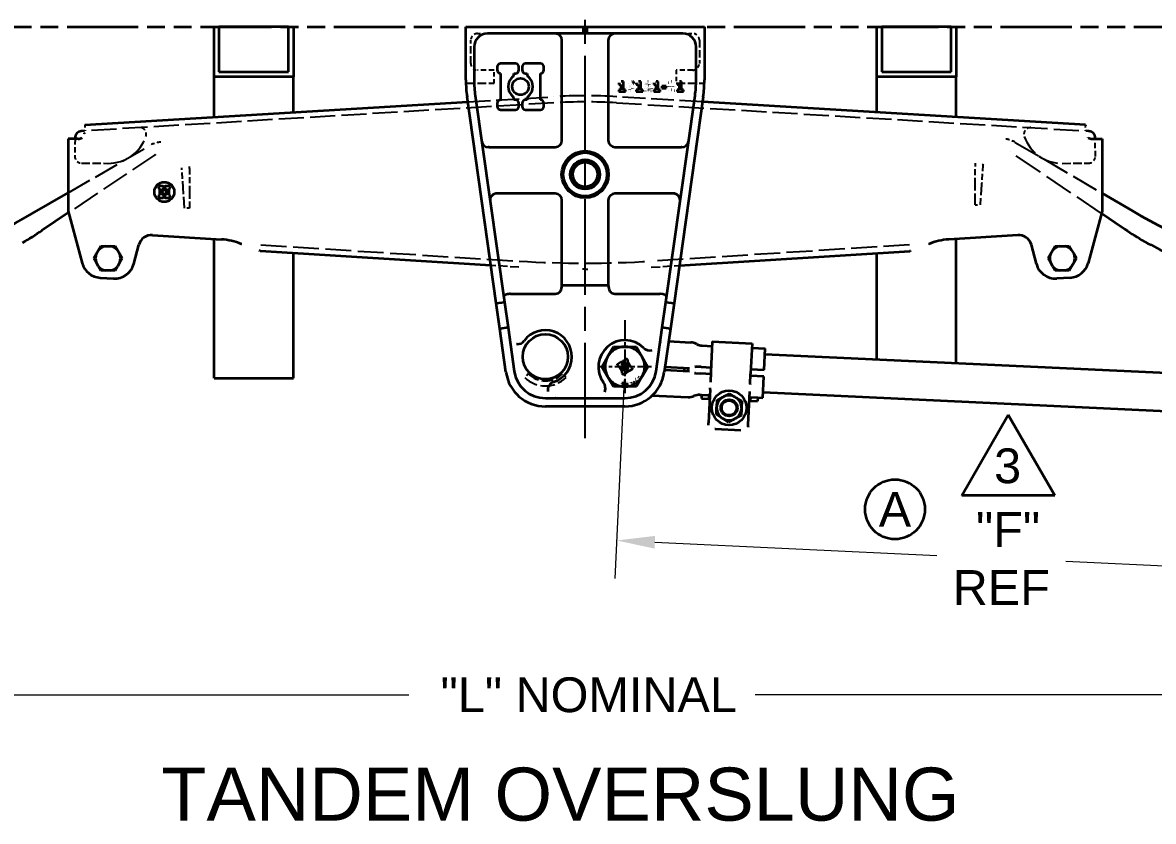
# Model space of a CAD drawing. Header units: inches. Extents: x 0 to 267, y 0 to 172.
# Drawn here: x 61.86 to 104.52, y 113.44 to 143.56 of the extents above; entities that cross this region are included whole.
import ezdxf
from ezdxf.enums import TextEntityAlignment as Align

# ---------------------------------------------------------------- set-up
doc = ezdxf.new("R2010")
doc.units = ezdxf.units.IN
doc.header["$LTSCALE"] = 8
doc.header["$MEASUREMENT"] = 0
for name, pattern in [('CHAIN', [0.7087, 0.4724, -0.0591, 0.1181, -0.0591]), ('DASHED', [0.2067, 0.1654, -0.0413]), ('DOUBLE_DASH_CHAIN', [1.2403, 0.6614, -0.0827, 0.1654, -0.0827, 0.1654, -0.0827])]:
    doc.linetypes.add(name, pattern=pattern)
for name, color, linetype, lineweight in [('Center Mark(Hutchens)', 7, 'Continuous', 25), ('Centerline(Hutchens)', 7, 'Continuous', 25), ('Dimensions(Hutchens)', 7, 'Continuous', 25), ('Hidden Edges(Hutchens)', 7, 'DASHED', 25), ('Phantom Lines(Hutchens)', 7, 'DOUBLE_DASH_CHAIN', 70), ('Sketch Geometry(Hutchens)', 7, 'Continuous', 35), ('Symbols(Hutchens)', 7, 'Continuous', 25), ('Visible Edges(Hutchens)', 7, 'Continuous', 35)]:
    doc.layers.add(name, color=color, linetype=linetype, lineweight=lineweight)
doc.styles.add('Hutchens .164', font='ARIAL.TTF')
doc.dimstyles.new('HUTCHENS STD DIM X.XX', dxfattribs={"dimscale": 8, "dimtxt": 0.164, "dimasz": 0.18, "dimexe": 0.18, "dimexo": 0.0625, "dimgap": 0.09, "dimtad": 0, "dimtih": 1, "dimtoh": 1, "dimrnd": 1e-08, "dimzin": 4, "dimdsep": 46, "dimtxsty": 'Hutchens .164', "dimcen": 0.09, "dimclrd": 211, "dimclre": 211, "dimclrt": 7, "dimadec": 0, "dimazin": 1, "dimtfac": 0.762195, "dimtofl": 0, "dimtmove": 0, "dimatfit": 3, "dimfxl": 0, "dimtolj": 1, "dimtzin": 0, "dimlwd": 9, "dimlwe": 9, "dimarcsym": 0})

# ---------------------------------------------------------------- blocks, each defined once
blk = doc.blocks.new('*D31')
at = {"layer": 'Defpoints', "color": 0, "linetype": 'Continuous'}
for p in [(46.953, 127.498), (118.955, 127.529), (118.955, 118.203)]:
    blk.add_point(p, dxfattribs=at)
at = {"layer": 'Dimensions(Hutchens)', "color": 211, "linetype": 'Continuous', "lineweight": 9}
for p, q in [((46.953, 126.998), (46.953, 116.763)), ((118.955, 127.029), (118.955, 116.763)), ((48.393, 118.203), (76.43, 118.203)), ((117.515, 118.203), (89.494, 118.203))]:
    blk.add_line(p, q, dxfattribs=at)
at = {"layer": 'Dimensions(Hutchens)', "color": 211, "linetype": 'Continuous'}
for points in [[(48.393, 118.443), (48.393, 117.963), (46.953, 118.203)], [(117.515, 118.443), (117.515, 117.963), (118.955, 118.203)]]:
    blk.add_solid(points, dxfattribs=at)
at = {"layer": 'Dimensions(Hutchens)', "color": 7, "linetype": 'Continuous', "lineweight": 9, "insert": (82.962, 118.203), "char_height": 1.312, "attachment_point": 5, "style": 'Hutchens .164'}
blk.add_mtext('\\A1; "L" NOMINAL', dxfattribs=at)
blk = doc.blocks.new('*D38')
at = {"layer": 'Defpoints', "color": 0, "linetype": 'Continuous'}
for p in [(21.518, 161.53), (144.518, 137.21), (21.518, 134.477)]:
    blk.add_point(p, dxfattribs=at)
at = {"layer": 'Dimensions(Hutchens)', "color": 211, "linetype": 'Continuous', "lineweight": 9}
for p, q in [((21.518, 134.977), (21.518, 162.97)), ((144.518, 137.71), (144.518, 162.97)), ((22.958, 161.53), (72.734, 161.53)), ((143.078, 161.53), (93.302, 161.53))]:
    blk.add_line(p, q, dxfattribs=at)
at = {"layer": 'Dimensions(Hutchens)', "color": 211, "linetype": 'Continuous'}
for points in [[(22.958, 161.77), (22.958, 161.29), (21.518, 161.53)], [(143.078, 161.77), (143.078, 161.29), (144.518, 161.53)]]:
    blk.add_solid(points, dxfattribs=at)
at = {"layer": 'Dimensions(Hutchens)', "color": 7, "linetype": 'Continuous', "lineweight": 9, "insert": (83.018, 161.53), "char_height": 1.312, "attachment_point": 5, "style": 'Hutchens .164'}
blk.add_mtext('\\A1; "D" REC CLEARANCE', dxfattribs=at)
blk = doc.blocks.new('*D39')
at = {"layer": 'Defpoints', "color": 0, "linetype": 'Continuous'}
for p in [(84.581, 130.584), (113.596, 129.226), (113.289, 122.672)]:
    blk.add_point(p, dxfattribs=at)
at = {"layer": 'Dimensions(Hutchens)', "color": 211, "linetype": 'Continuous', "lineweight": 9}
for p, q in [((84.557, 130.085), (84.206, 122.592)), ((113.572, 128.726), (113.221, 121.234)), ((85.712, 123.963), (96.343, 123.465)), ((111.85, 122.739), (101.22, 123.237))]:
    blk.add_line(p, q, dxfattribs=at)
at = {"layer": 'Dimensions(Hutchens)', "color": 211, "linetype": 'Continuous'}
for points in [[(85.723, 124.203), (85.701, 123.723), (84.274, 124.031)], [(111.862, 122.979), (111.839, 122.5), (113.289, 122.672)]]:
    blk.add_solid(points, dxfattribs=at)
at = {"layer": 'Dimensions(Hutchens)', "color": 7, "linetype": 'Continuous', "lineweight": 9, "insert": (98.781, 123.351), "char_height": 1.312, "attachment_point": 5, "style": 'Hutchens .164'}
blk.add_mtext('\\A1; "F"\\PREF', dxfattribs=at)
blk = doc.blocks.new('FLAG')
at = {"layer": 'Sketch Geometry(Hutchens)'}
for p, q in [((-0.22, -0.1905), (0, 0.1905)), ((0, 0.1905), (0.22, -0.1905)), ((0.22, -0.1905), (-0.22, -0.1905))]:
    blk.add_line(p, q, dxfattribs=at)
at = {"layer": 'Symbols(Hutchens)', "color": 7, "style": 'Hutchens .164'}
blk.add_attdef('NO:', text='', height=0.164, dxfattribs=at).set_placement((-0.0034, -0.0497), align=Align.MIDDLE_CENTER)
blk = doc.blocks.new('REV FLAG')
at = {"layer": 'Sketch Geometry(Hutchens)'}
blk.add_circle((0, 0), 0.1409, dxfattribs=at)
at = {"layer": 'Symbols(Hutchens)', "color": 7, "style": 'Hutchens .164'}
blk.add_attdef('NO:', text='', height=0.164, dxfattribs=at).set_placement((0, 0), align=Align.MIDDLE_CENTER)

msp = doc.modelspace()

# ---------------------------------------------------------------- linework, layer by layer
at = {"layer": 'Center Mark(Hutchens)', "linetype": 'CHAIN', "ltscale": 0.190971}
msp.add_line((84.5806, 132.3359), (84.5806, 129.5843), dxfattribs=at)
at = {"layer": 'Center Mark(Hutchens)', "linetype": 'CHAIN', "ltscale": 0.138781}
msp.add_line((85.5806, 130.5843), (83.5806, 130.5843), dxfattribs=at)
at = {"layer": 'Centerline(Hutchens)', "linetype": 'CHAIN', "ltscale": 0.954115}
msp.add_line((83.0806, 127.8824), (83.0806, 144.9379), dxfattribs=at)
at = {"layer": 'Hidden Edges(Hutchens)', "ltscale": 0.089183}
for p, q in [((79.0181, 143.1468), (79.3931, 143.1468)), ((86.7681, 143.1468), (87.1431, 143.1468))]:
    msp.add_line(p, q, dxfattribs=at)
at = {"layer": 'Hidden Edges(Hutchens)', "ltscale": 0.208226}
for p, q in [((78.7681, 142.0218), (78.7681, 142.8968)), ((87.3931, 142.8968), (87.3931, 142.0218))]:
    msp.add_line(p, q, dxfattribs=at)
at = {"layer": 'Hidden Edges(Hutchens)', "ltscale": 0.148704}
for p, q in [((79.6431, 141.7718), (79.0181, 141.7718)), ((87.1431, 141.7718), (86.5181, 141.7718))]:
    msp.add_line(p, q, dxfattribs=at)
at = {"layer": 'Hidden Edges(Hutchens)', "ltscale": 0.118944}
for p, q in [((79.6431, 141.2718), (79.6431, 141.7718)), ((86.5181, 141.7718), (86.5181, 141.2718))]:
    msp.add_line(p, q, dxfattribs=at)
at = {"layer": 'Hidden Edges(Hutchens)', "ltscale": 0.252454}
for p, q in [((78.5824, 141.2718), (79.6431, 141.2718)), ((86.5181, 141.2718), (87.5789, 141.2718))]:
    msp.add_line(p, q, dxfattribs=at)
at = {"layer": 'Hidden Edges(Hutchens)', "ltscale": 0.714075}
for p, q in [((81.8998, 140.5358), (64.2195, 139.4777)), ((84.2615, 140.5358), (101.9418, 139.4777))]:
    msp.add_line(p, q, dxfattribs=at)
at = {"layer": 'Hidden Edges(Hutchens)', "ltscale": 0.653009}
for p, q in [((78.6522, 140.5738), (81.8859, 140.7673)), ((87.509, 140.5738), (84.2753, 140.7673))]:
    msp.add_line(p, q, dxfattribs=at)
at = {"layer": 'Hidden Edges(Hutchens)', "ltscale": 0.055136}
for p, q in [((64.2056, 139.7093), (64.2195, 139.4777)), ((101.9556, 139.7093), (101.9418, 139.4777))]:
    msp.add_line(p, q, dxfattribs=at)
at = {"layer": 'Hidden Edges(Hutchens)', "ltscale": 0.15683}
for p, q in [((63.8372, 139.1743), (63.8306, 138.5152)), ((102.3306, 138.5152), (102.324, 139.1743))]:
    msp.add_line(p, q, dxfattribs=at)
at = {"layer": 'Hidden Edges(Hutchens)', "ltscale": 0.715708}
msp.add_line((63.5806, 137.144), (66.6535, 138.9226), dxfattribs=at)
at = {"layer": 'Hidden Edges(Hutchens)', "ltscale": 0.83662}
msp.add_line((102.5568, 136.3667), (99.1167, 138.6886), dxfattribs=at)
at = {"layer": 'Hidden Edges(Hutchens)', "ltscale": 0.764374}
msp.add_line((99.3076, 139.0447), (102.5806, 137.13), dxfattribs=at)
at = {"layer": 'Hidden Edges(Hutchens)', "ltscale": 0.795738}
msp.add_line((66.8787, 138.5897), (63.5965, 136.3964), dxfattribs=at)
at = {"layer": 'Hidden Edges(Hutchens)', "ltscale": 0.237987}
for p, q in [((64.0781, 138.2627), (65.0781, 138.2527)), ((101.0832, 138.2527), (102.0831, 138.2627))]:
    msp.add_line(p, q, dxfattribs=at)
at = {"layer": 'Hidden Edges(Hutchens)', "ltscale": 0.008714}
msp.add_line((66.8586, 138.5992), (66.8428, 138.5657), dxfattribs=at)
at = {"layer": 'Hidden Edges(Hutchens)'}
for p, q in [((67.8675, 138.0604), (67.8675, 138.0604)), ((98.0897, 138.1881), (98.0897, 138.1881)), ((83.0806, 134.2562), (83.081, 134.2562))]:
    msp.add_line(p, q, dxfattribs=at)
at = {"layer": 'Hidden Edges(Hutchens)', "ltscale": 0.174961}
for p, q in [((67.9171, 137.3442), (67.8675, 138.0604)), ((98.0897, 138.1881), (98.0368, 137.4721))]:
    msp.add_line(p, q, dxfattribs=at)
at = {"layer": 'Hidden Edges(Hutchens)', "ltscale": 0.174616}
for p, q in [((68.1545, 138.0617), (68.1577, 137.3453)), ((97.7961, 137.4743), (97.8027, 138.1908))]:
    msp.add_line(p, q, dxfattribs=at)
at = {"layer": 'Hidden Edges(Hutchens)', "ltscale": 0.321944}
for p, q in [((97.7889, 136.6908), (97.7961, 137.4743)), ((68.1577, 137.3453), (68.1613, 136.5618))]:
    msp.add_line(p, q, dxfattribs=at)
at = {"layer": 'Hidden Edges(Hutchens)', "ltscale": 0.322228}
for p, q in [((98.0368, 137.4721), (97.9789, 136.6891)), ((67.9713, 136.5609), (67.9171, 137.3442))]:
    msp.add_line(p, q, dxfattribs=at)
at = {"layer": 'Hidden Edges(Hutchens)', "ltscale": 0.045137}
for p, q in [((68.1613, 136.5618), (67.9713, 136.5609)), ((97.7889, 136.6908), (97.9789, 136.6891))]:
    msp.add_line(p, q, dxfattribs=at)
at = {"layer": 'Hidden Edges(Hutchens)', "ltscale": 0.738648}
for p, q in [((70.845, 135.1752), (80.5974, 134.5657)), ((95.3162, 135.1752), (85.5638, 134.5657))]:
    msp.add_line(p, q, dxfattribs=at)
at = {"layer": 'Hidden Edges(Hutchens)', "ltscale": 0.252094}
for p, q in [((80.5829, 134.3342), (79.5258, 134.4002)), ((85.5783, 134.3342), (86.6355, 134.4002))]:
    msp.add_line(p, q, dxfattribs=at)
at = {"layer": 'Hidden Edges(Hutchens)', "ltscale": 0.044541}
for p, q in [((80.9343, 130.313), (80.8017, 130.1804)), ((82.3595, 130.1804), (82.227, 130.313))]:
    msp.add_line(p, q, dxfattribs=at)
at = {"layer": 'Hidden Edges(Hutchens)', "ltscale": 0.002983, "flags": 128}
msp.add_lwpolyline([(101.9418, 139.4777), (101.9418, 139.4777)], dxfattribs=at)
at = {"layer": 'Hidden Edges(Hutchens)', "ltscale": 0.401905, "flags": 128}
for points in [[(97.8027, 138.1908), (97.8057, 138.2593)], [(68.1545, 138.0617), (68.1518, 138.1303)]]:
    msp.add_lwpolyline(points, dxfattribs=at)
at = {"layer": 'Hidden Edges(Hutchens)', "ltscale": 0.31875, "flags": 128}
msp.add_lwpolyline([(98.0897, 138.1881), (98.1059, 138.2391)], dxfattribs=at)
at = {"layer": 'Hidden Edges(Hutchens)', "ltscale": 0.331717, "flags": 128}
msp.add_lwpolyline([(67.8675, 138.0604), (67.864, 138.0899)], dxfattribs=at)
at = {"layer": 'Hidden Edges(Hutchens)', "ltscale": 0.187933, "flags": 128}
for points in [[(70.1154, 135.2053), (70.1296, 135.1993)], [(96.0459, 135.2053), (96.0317, 135.1993)]]:
    msp.add_lwpolyline(points, dxfattribs=at)
at = {"layer": 'Hidden Edges(Hutchens)', "ltscale": 0.755715, "flags": 128}
msp.add_lwpolyline([(83.0806, 134.2562), (82.9766, 134.2563)], dxfattribs=at)
at = {"layer": 'Hidden Edges(Hutchens)', "ltscale": 0.755592, "flags": 128}
msp.add_lwpolyline([(83.081, 134.2562), (83.1852, 134.2563)], dxfattribs=at)
at = {"layer": 'Hidden Edges(Hutchens)', "ltscale": 0.093397}
for centre, start, end in [((79.0181, 142.8968), 90, 180), ((87.1431, 142.8968), 0, 90), ((79.0181, 142.0218), 180, 270), ((87.1431, 142.0218), 270, 0), ((64.0806, 138.5127), 179.42465, 269.42465), ((102.0806, 138.5127), 270.57535, 0.57535)]:
    msp.add_arc(centre, 0.25, start, end, dxfattribs=at)
at = {"layer": 'Hidden Edges(Hutchens)', "ltscale": 0.722924}
msp.add_arc((83.0806, 120.8031), 20, 86.57535, 93.42465, dxfattribs=at)
at = {"layer": 'Hidden Edges(Hutchens)', "ltscale": 0.714538}
msp.add_arc((83.0806, 120.8031), 19.768, 86.57535, 93.42465, dxfattribs=at)
at = {"layer": 'Hidden Edges(Hutchens)', "ltscale": 0.116454}
for centre, start, end in [((66.2766, 139.3504), 341.22977, 93.42465), ((99.8846, 139.3504), 86.57535, 198.77023)]:
    msp.add_arc(centre, 0.25, start, end, dxfattribs=at)
at = {"layer": 'Hidden Edges(Hutchens)', "ltscale": 0.568412}
for centre, start, end in [((65.0931, 139.7526), 269.42465, 341.22977), ((101.0681, 139.7526), 198.77023, 270.57535)]:
    msp.add_arc(centre, 1.5, start, end, dxfattribs=at)
at = {"layer": 'Hidden Edges(Hutchens)', "ltscale": 0.105451}
for centre, start, end in [((98.8027, 138.1815), 59.6708, 85.07164), ((67.1545, 138.0571), 94.66328, 120.06412)]:
    msp.add_arc(centre, 1, start, end, dxfattribs=at)
at = {"layer": 'Hidden Edges(Hutchens)', "ltscale": 0.751337}
msp.add_arc((83.0806, 174.2971), 39.8089, 266.42367, 273.57633, dxfattribs=at)
at = {"layer": 'Hidden Edges(Hutchens)', "ltscale": 0.411869}
msp.add_arc((81.5806, 130.9593), 1.1016, 225, 315, dxfattribs=at)
at = {"layer": 'Hidden Edges(Hutchens)', "ltscale": 0.341747}
msp.add_arc((81.5806, 130.9593), 0.9141, 225, 315, dxfattribs=at)
at = {"layer": 'Phantom Lines(Hutchens)', "lineweight": 35, "ltscale": 0.506977}
msp.add_line((18.2685, 143.3968), (149.0596, 143.3968), dxfattribs=at)
at = {"layer": 'Visible Edges(Hutchens)'}
for p, q in [((69.0806, 143.3968), (69.2681, 143.3968)), ((69.0806, 141.5218), (69.0806, 143.3968)), ((69.2681, 143.3968), (69.2681, 141.7093)), ((71.8931, 143.3968), (69.2681, 143.3968)), ((71.8931, 141.7093), (71.8931, 143.3968)), ((71.8931, 143.3968), (72.0806, 143.3968)), ((72.0806, 143.3968), (72.0806, 141.5218)), ((78.5806, 143.3968), (83.0181, 143.3968)), ((78.5806, 141.3968), (78.5806, 143.3968)), ((83.0181, 143.1468), (83.0181, 143.3968)), ((83.0181, 143.3968), (83.1431, 143.3968)), ((83.0806, 143.3343), (83.0181, 143.3968)), ((83.1431, 143.3968), (83.0806, 143.3343)), ((83.0806, 143.3343), (83.0806, 143.1468)), ((83.1431, 143.3968), (87.5806, 143.3968)), ((83.1431, 143.3968), (83.1431, 143.1468)), ((87.5806, 143.3968), (87.5806, 141.3968)), ((94.0806, 143.3968), (94.2681, 143.3968)), ((94.0806, 141.5218), (94.0806, 143.3968)), ((94.2681, 143.3968), (94.2681, 141.7093)), ((96.8931, 143.3968), (94.2681, 143.3968)), ((96.8931, 141.7093), (96.8931, 143.3968)), ((96.8931, 143.3968), (97.0806, 143.3968)), ((97.0806, 143.3968), (97.0806, 141.5218)), ((83.0181, 143.1468), (79.3931, 143.1468)), ((83.0806, 143.1468), (83.0181, 143.1468)), ((83.1431, 143.1468), (83.0806, 143.1468)), ((86.7681, 143.1468), (83.1431, 143.1468)), ((78.8931, 142.6468), (78.8931, 141.3968)), ((82.2056, 139.1156), (82.2056, 142.8968)), ((83.9556, 142.8968), (83.9556, 139.1156)), ((87.2681, 141.3968), (87.2681, 142.6468)), ((69.2681, 141.7093), (71.8931, 141.7093)), ((79.7681, 141.8968), (79.7681, 141.7718)), ((80.4556, 142.0218), (79.8931, 142.0218)), ((79.8931, 141.6468), (79.8931, 140.6468)), ((80.3931, 141.6071), (80.3931, 141.6468)), ((80.3931, 141.6468), (80.4556, 141.6468)), ((80.5806, 141.7718), (80.5806, 141.8968)), ((80.7056, 141.8968), (80.7056, 141.7718)), ((81.3931, 142.0218), (80.8306, 142.0218)), ((80.8306, 141.6468), (80.8931, 141.6468)), ((80.8931, 141.6468), (80.8931, 141.6071)), ((81.3931, 140.6468), (81.3931, 141.6468)), ((81.5181, 141.7718), (81.5181, 141.8968)), ((94.2681, 141.7093), (96.8931, 141.7093)), ((72.0806, 141.5218), (69.0806, 141.5218)), ((69.0806, 140.001), (69.0806, 141.5218)), ((72.0806, 140.1806), (72.0806, 141.5218)), ((84.3534, 141.2843), (84.3534, 141.2232)), ((84.3534, 141.2232), (84.4324, 141.2232)), ((84.4324, 141.2232), (84.4324, 141.0248)), ((84.5238, 141.3354), (84.4418, 141.3354)), ((84.5238, 141.0248), (84.5238, 141.3354)), ((84.9058, 141.2615), (84.9125, 141.2615)), ((84.9125, 141.2615), (84.9125, 141.3351)), ((85.0104, 141.2843), (85.0104, 141.2232)), ((85.0104, 141.2232), (85.0894, 141.2232)), ((85.0894, 141.2232), (85.0894, 141.0248)), ((85.1808, 141.3354), (85.0988, 141.3354)), ((85.1808, 141.0248), (85.1808, 141.3354)), ((85.6674, 141.2843), (85.6674, 141.2232)), ((85.6674, 141.2232), (85.7464, 141.2232)), ((85.7464, 141.2232), (85.7464, 141.0248)), ((85.8379, 141.3354), (85.7558, 141.3354)), ((85.8379, 141.0248), (85.8379, 141.3354)), ((86.5468, 141.2843), (86.5468, 141.2232)), ((86.5468, 141.2232), (86.6258, 141.2232)), ((86.6258, 141.2232), (86.6258, 141.0248)), ((86.7173, 141.3354), (86.6353, 141.3354)), ((86.7173, 141.0248), (86.7173, 141.3354)), ((97.0806, 141.5218), (94.0806, 141.5218)), ((94.0806, 140.1806), (94.0806, 141.5218)), ((97.0806, 140.001), (97.0806, 141.5218)), ((78.9344, 140.8102), (80.037, 133.0177)), ((84.3534, 141.0248), (84.3534, 140.9595)), ((84.4324, 141.0248), (84.3534, 141.0248)), ((84.3534, 140.9595), (84.601, 140.9595)), ((84.601, 141.0248), (84.5238, 141.0248)), ((84.601, 140.9595), (84.601, 141.0248)), ((85.0104, 141.0248), (85.0104, 140.9595)), ((85.0894, 141.0248), (85.0104, 141.0248)), ((85.0104, 140.9595), (85.258, 140.9595)), ((85.258, 141.0248), (85.1808, 141.0248)), ((85.258, 140.9595), (85.258, 141.0248)), ((85.3747, 141.1515), (85.3747, 141.15)), ((85.5297, 141.1625), (85.5297, 141.1637)), ((85.6674, 141.0248), (85.6674, 140.9595)), ((85.7464, 141.0248), (85.6674, 141.0248)), ((85.6674, 140.9595), (85.915, 140.9595)), ((85.915, 141.0248), (85.8379, 141.0248)), ((85.915, 140.9595), (85.915, 141.0248)), ((85.9743, 141.16), (85.9743, 141.0901)), ((86.1411, 141.16), (85.9743, 141.16)), ((85.9743, 141.0901), (86.1411, 141.0901)), ((86.1243, 133.0177), (87.2268, 140.8102)), ((86.1411, 141.0901), (86.1411, 141.16)), ((86.5468, 141.0248), (86.5468, 140.9595)), ((86.6258, 141.0248), (86.5468, 141.0248)), ((86.5468, 140.9595), (86.7945, 140.9595)), ((86.7945, 141.0248), (86.7173, 141.0248)), ((86.7945, 140.9595), (86.7945, 141.0248)), ((64.2056, 139.7093), (78.6522, 140.5738)), ((79.7276, 132.9739), (78.625, 140.7664)), ((79.7681, 140.5218), (79.7681, 140.3968)), ((80.3931, 140.6468), (80.3931, 140.6865)), ((80.4556, 140.6468), (80.3931, 140.6468)), ((80.5806, 140.3968), (80.5806, 140.5218)), ((80.7056, 140.5218), (80.7056, 140.3968)), ((80.8931, 140.6468), (80.8306, 140.6468)), ((80.8931, 140.6865), (80.8931, 140.6468)), ((81.5181, 140.3968), (81.5181, 140.5218)), ((87.5362, 140.7664), (86.4337, 132.9739)), ((101.9556, 139.7093), (87.509, 140.5738)), ((79.8931, 140.2718), (80.4556, 140.2718)), ((80.8306, 140.2718), (81.3931, 140.2718)), ((63.9556, 139.1743), (63.5806, 139.1743)), ((63.5806, 139.1743), (63.5806, 136.4558)), ((63.8377, 139.2219), (63.8372, 139.1743)), ((64.1971, 139.4764), (64.0728, 139.4689)), ((102.0885, 139.4689), (101.9641, 139.4764)), ((102.2056, 139.1743), (102.5806, 139.1743)), ((102.324, 139.1743), (102.3235, 139.2219)), ((102.5806, 139.1743), (102.5806, 136.4558)), ((79.4621, 138.8656), (79.4267, 138.8656)), ((79.4621, 138.8656), (81.9556, 138.8656)), ((84.2056, 138.8656), (86.6992, 138.8656)), ((86.7346, 138.8656), (86.6992, 138.8656)), ((66.9869, 137.3618), (66.9869, 137.3306)), ((67.1588, 137.3931), (67.0181, 137.3931)), ((67.19, 137.3306), (67.19, 137.3618)), ((67.2213, 137.3618), (67.2213, 137.3306)), ((67.3931, 137.3931), (67.2525, 137.3931)), ((67.4244, 137.3306), (67.4244, 137.3618)), ((62.2222, 136.3578), (63.5806, 137.144)), ((66.9869, 137.0181), (66.9869, 136.9868)), ((67.0181, 137.2993), (67.0228, 137.2993)), ((67.0228, 137.0493), (67.0181, 137.0493)), ((67.0181, 136.9556), (67.1588, 136.9556)), ((67.0228, 137.2993), (67.0228, 137.0493)), ((67.1478, 137.2993), (67.1588, 137.2993)), ((67.1478, 137.2928), (67.1478, 137.2993)), ((67.1478, 137.0493), (67.1478, 137.0558)), ((67.1588, 137.0493), (67.1478, 137.0493)), ((67.19, 136.9868), (67.19, 137.0181)), ((67.2213, 137.0181), (67.2213, 136.9868)), ((67.2525, 137.2993), (67.2634, 137.2993)), ((67.2634, 137.0493), (67.2525, 137.0493)), ((67.2525, 136.9556), (67.3931, 136.9556)), ((67.2634, 137.2993), (67.2634, 137.2928)), ((67.2634, 137.0558), (67.2634, 137.0493)), ((67.3884, 137.0493), (67.3884, 137.2993)), ((67.3884, 137.2993), (67.3931, 137.2993)), ((67.3931, 137.0493), (67.3884, 137.0493)), ((67.4244, 136.9868), (67.4244, 137.0181)), ((81.9556, 137.1156), (79.745, 137.1156)), ((86.4162, 137.1156), (84.2056, 137.1156)), ((102.5806, 137.13), (103.727, 136.4593)), ((82.2056, 133.6531), (82.2056, 136.8656)), ((83.9556, 136.8656), (83.9556, 133.6531)), ((63.5965, 136.3964), (62.5894, 135.7234)), ((63.5806, 136.4558), (64.1062, 134.4944)), ((102.5806, 136.4558), (102.0551, 134.4944)), ((103.3569, 135.8267), (102.5568, 136.3667)), ((66.7606, 135.5487), (69.3616, 135.3862)), ((69.0806, 130.1468), (69.0806, 135.4037)), ((99.4006, 135.5487), (96.7996, 135.3862)), ((97.0806, 130.7198), (97.0806, 135.4037)), ((64.5483, 134.6743), (64.6356, 134.8255)), ((64.6356, 134.8255), (64.7272, 134.9841)), ((64.7272, 134.9841), (64.8145, 135.1353)), ((64.8145, 135.1353), (64.9891, 135.1353)), ((64.9891, 135.1353), (65.1722, 135.1353)), ((65.1722, 135.1353), (65.3468, 135.1353)), ((65.3468, 135.1353), (65.4341, 134.9841)), ((65.4341, 134.9841), (65.5256, 134.8255)), ((65.5256, 134.8255), (65.6129, 134.6743)), ((66.0551, 134.4648), (66.2465, 135.1791)), ((70.8152, 134.9503), (70.814, 134.9508)), ((79.5258, 134.4002), (70.8305, 134.9437)), ((72.0806, 130.1468), (72.0806, 134.8656)), ((86.6355, 134.4002), (95.3307, 134.9437)), ((94.0806, 130.8603), (94.0806, 134.8656)), ((95.3461, 134.9503), (95.3472, 134.9508)), ((100.1062, 134.4648), (99.9148, 135.1791)), ((100.5483, 134.6743), (100.6356, 134.8255)), ((100.6356, 134.8255), (100.7272, 134.9841)), ((100.7272, 134.9841), (100.8145, 135.1353)), ((100.8145, 135.1353), (100.9891, 135.1353)), ((100.9891, 135.1353), (101.1722, 135.1353)), ((101.1722, 135.1353), (101.3468, 135.1353)), ((101.3468, 135.1353), (101.4341, 134.9841)), ((101.4341, 134.9841), (101.5256, 134.8255)), ((101.5256, 134.8255), (101.6129, 134.6743)), ((64.6356, 134.5231), (64.5483, 134.6743)), ((64.7272, 134.3645), (64.6356, 134.5231)), ((65.5256, 134.5231), (65.4341, 134.3645)), ((65.6129, 134.6743), (65.5256, 134.5231)), ((100.6356, 134.5231), (100.5483, 134.6743)), ((100.7272, 134.3645), (100.6356, 134.5231)), ((101.5256, 134.5231), (101.4341, 134.3645)), ((101.6129, 134.6743), (101.5256, 134.5231)), ((64.8145, 134.2133), (64.7272, 134.3645)), ((64.9891, 134.2133), (64.8145, 134.2133)), ((65.1722, 134.2133), (64.9891, 134.2133)), ((65.3468, 134.2133), (65.1722, 134.2133)), ((65.4341, 134.3645), (65.3468, 134.2133)), ((100.8145, 134.2133), (100.7272, 134.3645)), ((100.9891, 134.2133), (100.8145, 134.2133)), ((101.1722, 134.2133), (100.9891, 134.2133)), ((101.3468, 134.2133), (101.1722, 134.2133)), ((101.4341, 134.3645), (101.3468, 134.2133)), ((64.7864, 133.9398), (65.2864, 133.9103)), ((82.2056, 133.6531), (83.9556, 133.6531)), ((101.3749, 133.9398), (100.8749, 133.9103)), ((80.2626, 133.3343), (81.9556, 133.3343)), ((84.2056, 133.3343), (85.8986, 133.3343)), ((79.7276, 132.9739), (80.037, 133.0177)), ((79.8629, 132.0176), (79.7276, 132.9739)), ((80.037, 133.0177), (80.1723, 132.0614)), ((85.989, 132.0614), (86.1243, 133.0177)), ((86.1243, 133.0177), (86.4337, 132.9739)), ((86.4337, 132.9739), (86.2984, 132.0176)), ((80.1723, 132.0614), (79.8629, 132.0176)), ((80.0954, 130.3742), (79.8629, 132.0176)), ((80.1723, 132.0614), (80.4048, 130.4179)), ((85.7564, 130.4179), (85.989, 132.0614)), ((86.2984, 132.0176), (85.989, 132.0614)), ((86.2984, 132.0176), (86.0658, 130.3742)), ((86.231, 131.5412), (87.0638, 131.5022)), ((87.2911, 131.4358), (87.2727, 131.4455)), ((87.8787, 131.5346), (87.8252, 130.3918)), ((87.8787, 131.5346), (89.377, 131.4644)), ((89.377, 131.4644), (89.3235, 130.3216)), ((83.9311, 130.9593), (84.1476, 131.3343)), ((84.1476, 131.3343), (84.5806, 131.3343)), ((84.5806, 131.3343), (85.0136, 131.3343)), ((85.0136, 131.3343), (85.2301, 130.9593)), ((87.5, 131.3791), (87.8706, 131.3618)), ((89.3689, 131.2916), (89.8684, 131.2682)), ((89.8307, 130.4636), (89.8684, 131.2682)), ((89.8586, 131.058), (108.3851, 130.1905)), ((83.7146, 130.5843), (83.9311, 130.9593)), ((83.9311, 130.2093), (83.7146, 130.5843)), ((84.2974, 130.6373), (84.3127, 130.6109)), ((84.4307, 130.7503), (84.3089, 130.68)), ((84.3554, 130.5995), (84.3595, 130.6018)), ((84.3595, 130.6018), (84.4852, 130.384)), ((84.4677, 130.6643), (84.4772, 130.6698)), ((84.4797, 130.6436), (84.4677, 130.6643)), ((84.4886, 130.7125), (84.4733, 130.7389)), ((84.5004, 130.7545), (84.5157, 130.7281)), ((84.6336, 130.8675), (84.5118, 130.7972)), ((84.5583, 130.7166), (84.5678, 130.7221)), ((84.5678, 130.7221), (84.5798, 130.7013)), ((84.676, 130.7846), (84.6801, 130.787)), ((84.8018, 130.5668), (84.676, 130.7846)), ((84.6916, 130.8296), (84.6763, 130.8561)), ((84.8059, 130.5692), (84.8018, 130.5668)), ((84.8638, 130.5313), (84.8486, 130.5577)), ((85.2301, 130.9593), (85.4467, 130.5843)), ((85.4467, 130.5843), (85.2301, 130.2093)), ((86.0944, 130.576), (87.0184, 130.5327)), ((86.8252, 130.4166), (86.8311, 130.5415)), ((86.9559, 130.5357), (86.9501, 130.4108)), ((87.2324, 130.5853), (87.2238, 130.5857)), ((87.2324, 130.5853), (87.2512, 130.5844)), ((87.4623, 130.5745), (87.2512, 130.5844)), ((87.4623, 130.5745), (87.8329, 130.5572)), ((69.0806, 130.1468), (72.0806, 130.1468)), ((84.1476, 129.8343), (83.9311, 130.2093)), ((84.4697, 130.339), (84.4849, 130.3126)), ((84.4852, 130.384), (84.4811, 130.3817)), ((84.5276, 130.3011), (84.6494, 130.3714)), ((84.5935, 130.4465), (84.5815, 130.4673)), ((84.6029, 130.452), (84.5935, 130.4465)), ((84.6608, 130.4141), (84.6456, 130.4405)), ((84.6727, 130.4562), (84.6879, 130.4297)), ((84.6815, 130.5251), (84.6935, 130.5043)), ((84.6935, 130.5043), (84.6841, 130.4988)), ((84.7306, 130.4183), (84.8524, 130.4886)), ((85.2301, 130.2093), (85.0136, 129.8343)), ((85.0752, 130.1967), (85.0883, 130.1857)), ((85.0883, 130.1857), (85.0889, 130.1864)), ((85.1489, 130.1316), (85.1619, 130.1206)), ((85.1988, 130.1863), (85.161, 130.1411)), ((85.1619, 130.1206), (85.2095, 130.1773)), ((85.2095, 130.1773), (85.1988, 130.1863)), ((87.0125, 130.4079), (86.0768, 130.4517)), ((87.2121, 130.336), (87.2207, 130.3355)), ((87.2395, 130.3347), (87.2207, 130.3355)), ((87.2395, 130.3347), (87.4506, 130.3248)), ((87.8212, 130.3074), (87.4506, 130.3248)), ((87.8248, 130.3842), (87.8067, 129.9965)), ((87.8252, 130.3918), (87.8248, 130.3842)), ((89.305, 129.9263), (89.3232, 130.3141)), ((89.819, 130.2139), (89.3196, 130.2373)), ((89.3235, 130.3216), (89.3232, 130.3141)), ((89.3313, 130.487), (89.8307, 130.4636)), ((89.7814, 129.4093), (89.819, 130.2139)), ((84.5806, 129.8343), (84.1476, 129.8343)), ((84.5468, 129.9636), (84.4706, 129.9636)), ((84.4706, 129.9636), (84.4706, 129.9495)), ((84.4706, 129.9495), (84.5326, 129.9495)), ((84.5326, 129.9495), (84.4777, 129.8436)), ((84.4777, 129.8436), (84.4949, 129.8436)), ((84.4949, 129.8436), (84.5468, 129.9457)), ((84.5468, 129.9457), (84.5468, 129.9636)), ((85.0136, 129.8343), (84.5806, 129.8343)), ((84.6383, 129.9418), (84.6402, 129.931)), ((84.6402, 129.931), (84.6617, 129.9347)), ((84.6757, 129.8555), (84.6542, 129.8518)), ((84.6542, 129.8518), (84.6563, 129.8397)), ((84.6563, 129.8397), (84.714, 129.8499)), ((84.6721, 129.9647), (84.6598, 129.9626)), ((84.6617, 129.9347), (84.6757, 129.8555)), ((84.6909, 129.8582), (84.6721, 129.9647)), ((84.7119, 129.8619), (84.6909, 129.8582)), ((84.714, 129.8499), (84.7119, 129.8619)), ((84.831, 129.8971), (84.8303, 129.8968)), ((84.8303, 129.8968), (84.8368, 129.8828)), ((84.9446, 130.0135), (84.9052, 129.9908)), ((84.9052, 129.9908), (84.9125, 129.9782)), ((84.9125, 129.9782), (84.9519, 130.0009)), ((84.9519, 130.0009), (84.9446, 130.0135)), ((87.7939, 129.7233), (87.7351, 128.4691)), ((81.5806, 129.3968), (84.5806, 129.3968)), ((85.6187, 129.5016), (85.8749, 129.4896)), ((85.8749, 129.4896), (86.9671, 129.4384)), ((87.1996, 129.4832), (87.1805, 129.4754)), ((87.413, 129.5202), (87.4716, 129.5174)), ((87.4716, 129.5174), (87.4653, 129.3826)), ((87.4653, 129.3826), (87.7463, 129.3694)), ((87.4716, 129.5174), (87.7526, 129.5043)), ((87.7526, 129.5043), (87.7463, 129.3694)), ((87.7463, 129.3694), (87.7772, 129.368)), ((87.7835, 129.5028), (87.7526, 129.5043)), ((88.0448, 129.0748), (88.0565, 129.3236)), ((88.0565, 129.3236), (88.2778, 129.438)), ((88.2778, 129.438), (88.3163, 129.4578)), ((88.3163, 129.4578), (88.5376, 129.5722)), ((88.5376, 129.5722), (88.7473, 129.4377)), ((88.7473, 129.4377), (88.7838, 129.4143)), ((88.7838, 129.4143), (88.9934, 129.2798)), ((88.9934, 129.2798), (88.9818, 129.0309)), ((89.2335, 128.3989), (89.2922, 129.6531)), ((89.2756, 129.2978), (89.2758, 129.2978)), ((89.2758, 129.2978), (89.3071, 129.2963)), ((89.2819, 129.4327), (89.2822, 129.4326)), ((89.3134, 129.4312), (89.2822, 129.4326)), ((89.3134, 129.4312), (89.3071, 129.2963)), ((89.3071, 129.2963), (89.588, 129.2832)), ((89.3134, 129.4312), (89.5943, 129.418)), ((89.5943, 129.418), (89.588, 129.2832)), ((89.5943, 129.418), (89.7814, 129.4093)), ((89.7912, 129.6195), (108.3178, 128.752)), ((84.5806, 129.0843), (81.5806, 129.0843)), ((88.0311, 128.7827), (88.0428, 129.0315)), ((88.0428, 129.0315), (88.0448, 129.0748)), ((88.9798, 128.9876), (88.9681, 128.7388)), ((88.9818, 129.0309), (88.9798, 128.9876)), ((87.7311, 128.3829), (87.7351, 128.4691)), ((88.2408, 128.6482), (88.0311, 128.7827)), ((88.2773, 128.6248), (88.2408, 128.6482)), ((88.487, 128.4903), (88.2773, 128.6248)), ((88.7083, 128.6046), (88.487, 128.4903)), ((88.7468, 128.6245), (88.7083, 128.6046)), ((88.9681, 128.7388), (88.7468, 128.6245)), ((87.9912, 128.2347), (88.9567, 128.1895)), ((89.2295, 128.3128), (89.2335, 128.3989))]:
    msp.add_line(p, q, dxfattribs=at)
at = {"layer": 'Visible Edges(Hutchens)', "flags": 128}
for points in [[(84.4153, 141.2937), (84.4138, 141.2931)], [(84.4418, 141.3354), (84.4416, 141.3337)], [(84.7025, 141.2819), (84.6992, 141.2777)], [(84.832, 141.2093), (84.8295, 141.2092)], [(84.8502, 141.3414), (84.841, 141.3413)], [(84.8493, 141.2731), (84.8545, 141.273)], [(84.9125, 141.3351), (84.9113, 141.3353)], [(85.0724, 141.2937), (85.0708, 141.2931)], [(85.0988, 141.3354), (85.0986, 141.3337)], [(85.3155, 141.2418), (85.3158, 141.2332)], [(85.3516, 141.3129), (85.3481, 141.31)], [(85.4085, 141.2433), (85.4085, 141.2455)], [(85.4398, 141.2023), (85.4376, 141.2033)], [(85.4543, 141.343), (85.4474, 141.3429)], [(85.4543, 141.2792), (85.4588, 141.279)], [(85.5011, 141.2372), (85.501, 141.2322)], [(85.5574, 141.3159), (85.5548, 141.3177)], [(85.5926, 141.2482), (85.5925, 141.2529)], [(85.7294, 141.2937), (85.7278, 141.2931)], [(85.7558, 141.3354), (85.7557, 141.3337)], [(86.222, 141.2928), (86.2192, 141.2887)], [(86.3335, 141.3421), (86.3262, 141.3419)], [(86.3335, 141.2728), (86.3402, 141.2723)], [(86.4453, 141.2913), (86.4422, 141.2956)], [(86.6088, 141.2937), (86.6073, 141.2931)], [(86.6353, 141.3354), (86.6351, 141.3337)], [(84.6572, 141.1266), (84.6573, 141.1219)], [(84.7013, 140.9889), (84.7042, 140.9861)], [(84.7505, 141.1123), (84.7505, 141.1132)], [(84.7511, 141.1351), (84.7527, 141.1357)], [(84.7514, 141.1834), (84.753, 141.193)], [(84.7706, 141.0306), (84.7673, 141.0347)], [(84.791, 141.1439), (84.7937, 141.1439)], [(84.8031, 141.0154), (84.802, 141.0154)], [(84.8034, 140.9516), (84.811, 140.9517)], [(84.8323, 141.1315), (84.8343, 141.1296)], [(84.8344, 141.0306), (84.8339, 141.03)], [(84.8496, 141.0825), (84.8495, 141.0747)], [(84.9016, 141.188), (84.8994, 141.1895)], [(84.9441, 141.0871), (84.9441, 141.0905)], [(85.3054, 141.0607), (85.3055, 141.0578)], [(85.3404, 140.9829), (85.3432, 140.9807)], [(85.3747, 141.15), (85.3701, 141.148)], [(85.3972, 141.0725), (85.3974, 141.0784)], [(85.4224, 141.1287), (85.4268, 141.1269)], [(85.4577, 141.0151), (85.4526, 141.0152)], [(85.4534, 140.9506), (85.4618, 140.9508)], [(85.468, 141.1102), (85.4702, 141.1091)], [(85.4823, 141.1849), (85.4761, 141.1873)], [(85.4914, 141.0248), (85.489, 141.0233)], [(85.5093, 141.0597), (85.5093, 141.0563)], [(85.5297, 141.1637), (85.5355, 141.1665)], [(85.5631, 140.9829), (85.566, 140.9852)], [(85.6023, 141.0637), (85.6021, 141.072)], [(86.1888, 141.147), (86.1889, 141.1418)], [(86.2217, 141.0014), (86.2248, 140.9971)], [(86.2834, 141.1467), (86.2834, 141.1577)], [(86.3335, 141.0208), (86.3267, 141.0213)], [(86.3335, 140.9516), (86.3377, 140.9516)], [(86.3833, 141.147), (86.3833, 141.1361)], [(86.445, 141.0008), (86.4477, 141.0047)], [(86.4778, 141.147), (86.4778, 141.1565)], [(64.2056, 139.7093), (64.2056, 139.7088)], [(101.9556, 139.7093), (101.9556, 139.7088)], [(101.9556, 139.6778), (101.9557, 139.6632)], [(64.0999, 139.2201), (64.1062, 139.2248)], [(64.1887, 139.3963), (64.1871, 139.3896)], [(64.1887, 139.3963), (64.1897, 139.4011)], [(64.1998, 139.3706), (64.2003, 139.3729)], [(101.9726, 139.3963), (101.9741, 139.3896)], [(102.0614, 139.2201), (102.0531, 139.2262)], [(70.814, 134.9508), (70.7895, 134.9613)], [(70.8265, 134.9461), (70.8221, 134.9485)], [(70.8305, 134.9437), (70.8265, 134.9442)], [(70.8301, 134.944), (70.8289, 134.9447)], [(95.3348, 134.9461), (95.3324, 134.9447)], [(95.346, 134.9503), (95.3386, 134.9462)], [(95.3472, 134.9508), (95.3718, 134.9613)], [(95.3561, 134.959), (95.3559, 134.9589)], [(80.5132, 131.4369), (80.4929, 131.4388)], [(85.9118, 131.5163), (85.9091, 131.4998)], [(87.2238, 130.5857), (87.2153, 130.586)], [(84.9881, 130.1128), (84.986, 130.1108)], [(85.0894, 130.2249), (85.0888, 130.2241)], [(85.0889, 130.1864), (85.0889, 130.1867)], [(85.0913, 130.1996), (85.0915, 130.2001)], [(85.0993, 130.215), (85.0997, 130.2155)], [(85.1125, 130.2232), (85.113, 130.2232)], [(85.1279, 130.218), (85.1295, 130.2165)], [(85.1377, 130.2311), (85.136, 130.2324)], [(85.1454, 130.1723), (85.1456, 130.1707)], [(85.1521, 130.2109), (85.1518, 130.2116)], [(85.1575, 130.1854), (85.1574, 130.1863)], [(85.161, 130.1411), (85.1609, 130.1424)], [(87.0125, 130.4079), (87.02, 130.4024)], [(84.6598, 129.9626), (84.6599, 129.9613)], [(84.7903, 129.9845), (84.79, 129.9836)], [(84.7929, 129.9524), (84.7934, 129.9513)], [(84.8074, 129.96), (84.8067, 129.9615)], [(84.8099, 130.0061), (84.8091, 130.0057)], [(84.8154, 129.9941), (84.8159, 129.9944)], [(84.8176, 129.9302), (84.8185, 129.93)], [(84.8236, 129.9445), (84.8229, 129.9447)], [(84.8319, 129.9943), (84.8334, 129.9936)], [(84.8368, 129.8828), (84.8372, 129.8829)], [(84.8386, 130.0076), (84.8377, 130.0079)], [(84.8392, 129.9471), (84.8387, 129.9469)], [(84.8416, 129.9335), (84.8424, 129.9339)], [(84.8459, 129.9006), (84.8454, 129.9003)], [(84.8498, 129.8871), (84.8515, 129.8879)], [(84.853, 129.9692), (84.8531, 129.9689)], [(84.8559, 129.9622), (84.8555, 129.9616)], [(84.8607, 129.9517), (84.8615, 129.9493)], [(84.8692, 129.9728), (84.8683, 129.9747)], [(84.8785, 129.9216), (84.8789, 129.9245)], [(84.9911, 130.0814), (84.9908, 130.0823)], [(84.9967, 130.1026), (84.9974, 130.1032)], [(84.9989, 130.0402), (85.0012, 130.0376)], [(85.0114, 130.0507), (85.0105, 130.0518)], [(85.0181, 130.1044), (85.0189, 130.104)], [(85.0378, 130.0256), (85.0361, 130.0267)], [(85.0451, 130.0791), (85.046, 130.078)], [(85.0576, 130.0896), (85.0553, 130.0923)], [(85.0599, 130.0273), (85.0591, 130.0267)], [(85.0653, 130.0484), (85.0655, 130.0475)], [(85.0684, 130.0171), (85.0705, 130.0191)], [(87.7939, 129.7233), (87.797, 129.7915)], [(89.305, 129.9263), (89.3046, 129.918)], [(81.9808, 129.3968), (81.9656, 129.3972)], [(83.8249, 129.6468), (83.8172, 129.6268)], [(87.9912, 128.2347), (87.9737, 128.2358)], [(89.2295, 128.3128), (89.2284, 128.3025)]]:
    msp.add_lwpolyline(points, dxfattribs=at)
at = {"layer": 'Visible Edges(Hutchens)'}
for centre, radius in [((80.6431, 141.1468), 0.3125), ((83.0806, 137.8343), 0.885), ((83.0806, 137.8343), 0.823), ((83.0806, 137.8343), 0.5598), ((83.0806, 137.8343), 0.5257), ((83.0806, 137.8343), 0.465), ((67.2056, 137.1743), 0.375), ((67.2056, 137.1743), 0.0781), ((81.5806, 130.9593), 0.8516), ((84.5806, 130.5843), 0.0781), ((88.5123, 129.0312), 0.6563), ((88.5123, 129.0312), 0.3126), ((88.5123, 129.0312), 0.3125), ((88.5123, 129.0312), 0.28)]:
    msp.add_circle(centre, radius, dxfattribs=at)
for centre, radius, start, end in [((79.3931, 142.6468), 0.5, 90, 180), ((81.9556, 142.8968), 0.25, 0, 90), ((84.2056, 142.8968), 0.25, 90, 180), ((86.7681, 142.6468), 0.5, 0, 90), ((79.8931, 141.8968), 0.125, 90, 180), ((79.8931, 141.7718), 0.125, 180, 270), ((80.4556, 141.8968), 0.125, 0, 90), ((80.4556, 141.7718), 0.125, 270, 0), ((80.8306, 141.8968), 0.125, 90, 180), ((80.8306, 141.7718), 0.125, 180, 270), ((81.3931, 141.8968), 0.125, 0, 90), ((81.3931, 141.7718), 0.125, 270, 0), ((83.0806, 141.3968), 4.5, 180, 188.05343), ((83.0806, 141.3968), 4.1875, 180, 188.05343), ((80.6431, 141.1468), 0.4688, 129.16671, 230.83329), ((80.2681, 141.6071), 0.125, 309.16671, 0), ((81.0181, 141.6071), 0.125, 180, 230.83329), ((80.6431, 141.1468), 0.4687, 309.16671, 50.83329), ((83.0806, 141.3968), 4.1875, 351.94657, 0), ((83.0806, 141.3968), 4.5, 351.94657, 0), ((80.2681, 140.6865), 0.125, 0, 50.83329), ((81.0181, 140.6865), 0.125, 129.16671, 180), ((79.8931, 140.5218), 0.125, 90, 180), ((79.8931, 140.3968), 0.125, 180, 270), ((80.4556, 140.5218), 0.125, 0, 90), ((80.4556, 140.3968), 0.125, 270, 0), ((80.8306, 140.5218), 0.125, 90, 180), ((80.8306, 140.3968), 0.125, 180, 270), ((81.3931, 140.5218), 0.125, 0, 90), ((81.3931, 140.3968), 0.125, 270, 0), ((64.0877, 139.2194), 0.25, 93.42465, 179.42465), ((63.9556, 139.4243), 0.25, 270, 305.23782), ((79.4267, 139.1156), 0.25, 188.05343, 270), ((81.9556, 139.1156), 0.25, 270, 0), ((84.2056, 139.1156), 0.25, 180, 270), ((86.7346, 139.1156), 0.25, 270, 351.94657), ((102.2056, 139.4243), 0.25, 234.76218, 270), ((102.0735, 139.2194), 0.25, 0.57535, 86.57535), ((67.0181, 137.3618), 0.0312, 90, 180), ((67.1588, 137.3618), 0.0312, 0, 90), ((67.2525, 137.3618), 0.0312, 90, 180), ((67.3931, 137.3618), 0.0312, 0, 90), ((67.0181, 137.3306), 0.0312, 180, 270), ((67.0181, 137.0181), 0.0312, 90, 180), ((67.0181, 136.9868), 0.0312, 180, 270), ((67.2056, 137.1743), 0.117, 126.92427, 233.07573), ((67.1166, 137.2928), 0.0313, 306.92427, 0), ((67.1166, 137.0558), 0.0313, 0, 53.07573), ((67.1588, 137.3306), 0.0312, 270, 0), ((67.1588, 137.0181), 0.0312, 0, 90), ((67.1588, 136.9868), 0.0312, 270, 0), ((67.2525, 137.3306), 0.0312, 180, 270), ((67.2525, 137.0181), 0.0312, 90, 180), ((67.2525, 136.9868), 0.0312, 180, 270), ((67.2947, 137.2928), 0.0313, 180, 233.07573), ((67.2947, 137.0558), 0.0313, 126.92427, 180), ((67.2056, 137.1743), 0.117, 306.92427, 53.07573), ((67.3931, 137.3306), 0.0312, 270, 0), ((67.3931, 137.0181), 0.0312, 0, 90), ((67.3931, 136.9868), 0.0312, 270, 0), ((79.745, 136.8656), 0.25, 98.05343, 188.05343), ((79.745, 136.8656), 0.25, 90, 98.05343), ((81.9556, 136.8656), 0.25, 0, 90), ((84.2056, 136.8656), 0.25, 90, 180), ((86.4162, 136.8656), 0.25, 81.94657, 90), ((86.4162, 136.8656), 0.25, 351.94657, 81.94657), ((50.8216, 156.0545), 22.7582, 270.2633, 300.06265), ((115.2186, 156.1031), 22.7582, 239.67227, 269.47162), ((49.5382, 155.2885), 23.5186, 301.59499, 303.70596), ((116.4985, 155.3312), 23.5186, 236.02897, 238.13993), ((66.7294, 135.0497), 0.5, 86.42367, 165), ((69.2213, 133.1406), 2.25, 66.58519, 86.42367), ((96.94, 133.1406), 2.25, 93.57633, 113.41481), ((99.4318, 135.0497), 0.5, 15, 93.57633), ((115.2186, 156.1031), 23.5462, 241.77898, 244.31704), ((65.0806, 134.6743), 0.47, 161.23066, 198.76934), ((65.0806, 134.6743), 0.47, 101.23066, 138.76934), ((65.0806, 134.6743), 0.47, 41.23066, 78.76934), ((65.0806, 134.6743), 0.47, 341.23066, 18.76934), ((101.0806, 134.6743), 0.47, 161.23066, 198.76934), ((101.0806, 134.6743), 0.47, 101.23066, 138.76934), ((101.0806, 134.6743), 0.47, 41.23066, 78.76934), ((101.0806, 134.6743), 0.47, 341.23066, 18.76934), ((64.8306, 134.6885), 0.75, 195, 266.61659), ((65.3306, 134.659), 0.75, 266.61659, 345), ((100.8306, 134.659), 0.75, 195, 273.38341), ((101.3306, 134.6885), 0.75, 273.38341, 345), ((65.0806, 134.6743), 0.47, 221.23066, 258.76934), ((65.0806, 134.6743), 0.47, 281.23066, 318.76934), ((101.0806, 134.6743), 0.47, 221.23066, 258.76934), ((101.0806, 134.6743), 0.47, 281.23066, 318.76934), ((81.9556, 133.5843), 0.25, 270, 321.53158), ((84.2056, 133.5843), 0.25, 218.46842, 270), ((81.5806, 130.9593), 1, 287.75279, 143.02001), ((80.5321, 131.7488), 0.3125, 266.51647, 323.02001), ((84.5806, 130.5843), 1, 45.72502, 216.22155), ((87.0404, 131.0027), 0.5, 62.31141, 87.31913), ((87.5234, 131.8786), 0.5, 242.31141, 267.31913), ((84.5806, 130.5843), 0.75, 90, 150), ((84.5806, 130.5843), 0.75, 30, 90), ((85.5405, 131.5688), 0.375, 225.72502, 281.41779), ((84.5806, 130.5843), 0.75, 150, 210), ((84.3245, 130.6529), 0.0313, 120, 210), ((84.3397, 130.6265), 0.0313, 210, 300), ((84.4463, 130.7233), 0.0313, 30, 120), ((84.5806, 130.5843), 0.117, 149.5768, 270.4232), ((84.4615, 130.6968), 0.0313, 300, 30), ((84.5275, 130.7701), 0.0313, 120, 210), ((84.5427, 130.7437), 0.0312, 210, 300), ((84.5806, 130.5843), 0.117, 329.5768, 90.4232), ((84.6493, 130.8404), 0.0313, 30, 120), ((84.6645, 130.814), 0.0313, 300, 30), ((84.8215, 130.5421), 0.0312, 30, 120), ((84.5806, 130.5843), 0.75, 330, 30), ((81.5806, 130.5843), 1.5, 188.05343, 270), ((81.5806, 130.5843), 1.1875, 188.05343, 270), ((84.5806, 130.5843), 0.75, 210, 270), ((84.4967, 130.3546), 0.0312, 120, 210), ((84.512, 130.3282), 0.0312, 210, 300), ((84.5806, 130.5843), 1.1875, 270, 351.94657), ((84.5806, 130.5843), 1.5, 270, 351.94657), ((84.5806, 130.5843), 0.75, 270, 330), ((84.6185, 130.4249), 0.0312, 30, 120), ((84.6338, 130.3985), 0.0313, 300, 30), ((84.6997, 130.4718), 0.0312, 120, 210), ((84.715, 130.4454), 0.0312, 210, 300), ((84.8368, 130.5157), 0.0312, 300, 30), ((81.9808, 129.7093), 0.3125, 107.75279, 191.53696), ((83.4714, 129.7718), 0.375, 340.52878, 36.22155), ((86.9905, 129.9379), 0.5, 267.31913, 292.32686), ((87.3896, 129.0207), 0.5, 87.31913, 112.32686), ((88.5123, 129.0312), 0.4695, 119.96363, 174.67464), ((88.5123, 129.0312), 0.4695, 59.96363, 114.67464), ((88.5123, 129.0312), 0.4695, 359.96363, 54.67464), ((88.5123, 129.0312), 0.4695, 179.96363, 234.67464), ((88.5123, 129.0312), 0.4695, 299.96363, 354.67464), ((88.5123, 129.0312), 0.4695, 239.96363, 294.67464)]:
    msp.add_arc(centre, radius, start, end, dxfattribs=at)
for centre, major_axis, ratio, start_param, end_param in [((82.0181, 133.6531), (0, -0.3187), 0.5882353, 0.7903528, 1.5707963), ((84.1431, 133.6531), (0, -0.3187), 0.5882353, 4.712389, 5.4928325), ((80.2543, 133.2662), (0.2475, 0.035), 0.269989, 1.5707963, 3.1415927), ((80.3145, 132.8412), (-0.0696, 0.4918), 0.5032911, 6.2120937, 6.2831853), ((85.8468, 132.8412), (0.0696, 0.4918), 0.5032911, 0, 0.0710916), ((85.9069, 133.2662), (-0.2475, 0.035), 0.269989, 3.1415927, 4.712389)]:
    msp.add_ellipse(centre, major_axis=major_axis, ratio=ratio, start_param=start_param, end_param=end_param, dxfattribs=at)

# ---------------------------------------------------------------- block references
at = {"xscale": 8, "yscale": 8, "zscale": 8}
for name, p, values in [('FLAG', (99.0461, 127.2446), {'NO:': '3'}), ('REV FLAG', (94.7689, 125.2058), {'NO:': 'A'})]:
    msp.add_blockref(name, p, dxfattribs=at).add_auto_attribs(values)

# ---------------------------------------------------------------- texts
at = {"layer": 'Symbols(Hutchens)', "color": 7, "insert": (82.1467, 114.4508), "char_height": 2, "width": 30.125001, "attachment_point": 5, "style": 'Hutchens .164'}
msp.add_mtext('{\\fArial|b0|i0;\\H2.0000;TANDEM OVERSLUNG}', dxfattribs=at)

# ---------------------------------------------------------------- dimensions: what is measured, and where the dimension line sits
at = {"layer": 'Dimensions(Hutchens)', "color": 211, "linetype": 'Continuous', "lineweight": 9}
dim = msp.add_linear_dim(base=(21.5181, 161.53), p1=(144.5181, 137.21), p2=(21.5181, 134.4773), text=' "D" REC CLEARANCE', dimstyle='HUTCHENS STD DIM X.XX', override={"dimtih": 0, "dimtoh": 0, "dimdec": 2, "dimtp": 0, "dimtm": 0, "dimtdec": 2, "dimatfit": 2}, dxfattribs=at)
dim.commit()
dim.dimension.update_dxf_attribs({"geometry": '*D38', "text_midpoint": (83.0181, 161.53), "dimtype": 160})
for base, p1, p2, angle, text, override, picture, middle in [((113.2888, 122.672), (84.5806, 130.5843), (113.5957, 129.2257), 177.31913, ' "F"\\PREF', {"dimdec": 2, "dimtp": 0, "dimtm": 0, "dimtdec": 2, "dimatfit": 2}, '*D39', (98.7813, 123.3513)), ((118.9553, 118.2029), (46.9528, 127.4978), (118.9553, 127.5289), 180, ' "L" NOMINAL', {"dimtih": 0, "dimtoh": 0, "dimdec": 2, "dimtp": 0, "dimtm": 0, "dimtdec": 2, "dimatfit": 2}, '*D31', (82.962, 118.2029))]:
    dim = msp.add_linear_dim(base=base, p1=p1, p2=p2, angle=angle, text=text, dimstyle='HUTCHENS STD DIM X.XX', override=override, dxfattribs=at)
    dim.commit()
    dim.dimension.update_dxf_attribs({"geometry": picture, "text_midpoint": middle, "dimtype": 160})

doc.saveas('drawing.dxf')
